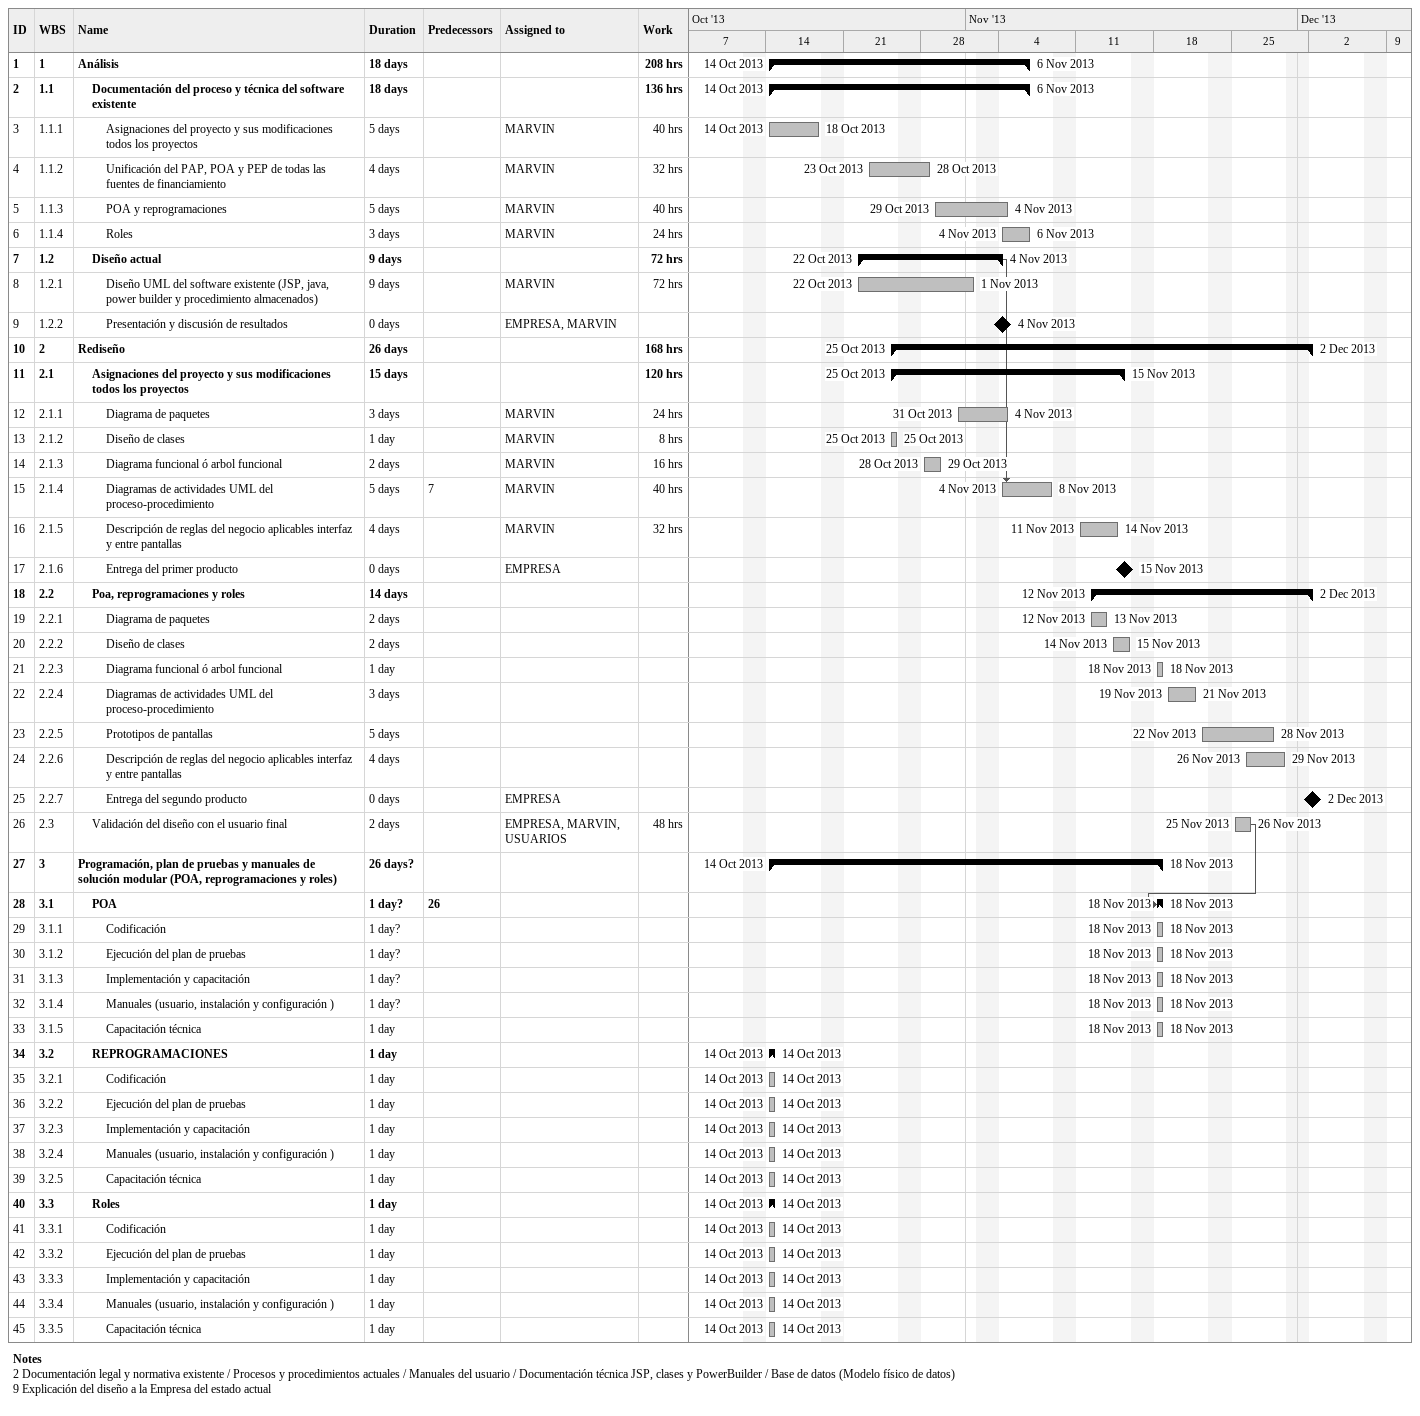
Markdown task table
| ID | WBS | Task | Duration | Start | Finish | Predecessors | Resources | Work (h) |
|---|---|---|---|---|---|---|---|---|
| 1 | 1 | **Análisis** | 18d | 2013-10-14 | 2013-11-06 |  |  | 208 |
| 2 | 1.1 | **Documentación del proceso y técnica del software existente** | 18d | 2013-10-14 | 2013-11-06 |  |  | 136 |
| 3 | 1.1.1 | Asignaciones del proyecto y sus modificaciones todos los proyectos | 5d | 2013-10-14 | 2013-10-18 |  | MARVIN | 40 |
| 4 | 1.1.2 | Unificación del PAP, POA y PEP de todas las fuentes de financiamiento | 4d | 2013-10-23 | 2013-10-28 |  | MARVIN | 32 |
| 5 | 1.1.3 | POA y reprogramaciones | 5d | 2013-10-29 | 2013-11-04 |  | MARVIN | 40 |
| 6 | 1.1.4 | Roles | 3d | 2013-11-04 | 2013-11-06 |  | MARVIN | 24 |
| 7 | 1.2 | **Diseño actual** | 9d | 2013-10-22 | 2013-11-04 |  |  | 72 |
| 8 | 1.2.1 | Diseño UML del software existente (JSP, java, power builder y procedimiento almacenados) | 9d | 2013-10-22 | 2013-11-01 |  | MARVIN | 72 |
| 9 | 1.2.2 | Presentación y discusión de resultados | 0d | 2013-11-04 | 2013-11-04 |  | EMPRESA, MARVIN |  |
| 10 | 2 | **Rediseño** | 26d | 2013-10-25 | 2013-12-02 |  |  | 168 |
| 11 | 2.1 | **Asignaciones del proyecto y sus modificaciones todos los proyectos** | 15d | 2013-10-25 | 2013-11-15 |  |  | 120 |
| 12 | 2.1.1 | Diagrama de paquetes | 3d | 2013-10-31 | 2013-11-04 |  | MARVIN | 24 |
| 13 | 2.1.2 | Diseño de clases | 1d | 2013-10-25 | 2013-10-25 |  | MARVIN | 8 |
| 14 | 2.1.3 | Diagrama funcional ó arbol funcional | 2d | 2013-10-28 | 2013-10-29 |  | MARVIN | 16 |
| 15 | 2.1.4 | Diagramas de actividades UML del proceso-procedimiento | 5d | 2013-11-04 | 2013-11-08 | 7 | MARVIN | 40 |
| 16 | 2.1.5 | Descripción de reglas del negocio aplicables interfaz y entre pantallas | 4d | 2013-11-11 | 2013-11-14 |  | MARVIN | 32 |
| 17 | 2.1.6 | Entrega del primer producto | 0d | 2013-11-15 | 2013-11-15 |  | EMPRESA |  |
| 18 | 2.2 | **Poa, reprogramaciones y roles** | 14d | 2013-11-12 | 2013-12-02 |  |  |  |
| 19 | 2.2.1 | Diagrama de paquetes | 2d | 2013-11-12 | 2013-11-13 |  |  |  |
| 20 | 2.2.2 | Diseño de clases | 2d | 2013-11-14 | 2013-11-15 |  |  |  |
| 21 | 2.2.3 | Diagrama funcional ó arbol funcional | 1d | 2013-11-18 | 2013-11-18 |  |  |  |
| 22 | 2.2.4 | Diagramas de actividades UML del proceso-procedimiento | 3d | 2013-11-19 | 2013-11-21 |  |  |  |
| 23 | 2.2.5 | Prototipos de pantallas | 5d | 2013-11-22 | 2013-11-28 |  |  |  |
| 24 | 2.2.6 | Descripción de reglas del negocio aplicables interfaz y entre pantallas | 4d | 2013-11-26 | 2013-11-29 |  |  |  |
| 25 | 2.2.7 | Entrega del segundo producto | 0d | 2013-12-02 | 2013-12-02 |  | EMPRESA |  |
| 26 | 2.3 | Validación del diseño con el usuario final | 2d | 2013-11-25 | 2013-11-26 |  | EMPRESA, MARVIN, USUARIOS | 48 |
| 27 | 3 | **Programación, plan de pruebas y manuales de solución modular (POA, reprogramaciones y roles)** | 26d? | 2013-10-14 | 2013-11-18 |  |  |  |
| 28 | 3.1 | **POA** | 1d? | 2013-11-18 | 2013-11-18 | 26 |  |  |
| 29 | 3.1.1 | Codificación | 1d? | 2013-11-18 | 2013-11-18 |  |  |  |
| 30 | 3.1.2 | Ejecución del plan de pruebas | 1d? | 2013-11-18 | 2013-11-18 |  |  |  |
| 31 | 3.1.3 | Implementación y capacitación | 1d? | 2013-11-18 | 2013-11-18 |  |  |  |
| 32 | 3.1.4 | Manuales (usuario, instalación y configuración ) | 1d? | 2013-11-18 | 2013-11-18 |  |  |  |
| 33 | 3.1.5 | Capacitación técnica | 1d | 2013-11-18 | 2013-11-18 |  |  |  |
| 34 | 3.2 | **REPROGRAMACIONES** | 1d | 2013-10-14 | 2013-10-14 |  |  |  |
| 35 | 3.2.1 | Codificación | 1d | 2013-10-14 | 2013-10-14 |  |  |  |
| 36 | 3.2.2 | Ejecución del plan de pruebas | 1d | 2013-10-14 | 2013-10-14 |  |  |  |
| 37 | 3.2.3 | Implementación y capacitación | 1d | 2013-10-14 | 2013-10-14 |  |  |  |
| 38 | 3.2.4 | Manuales (usuario, instalación y configuración ) | 1d | 2013-10-14 | 2013-10-14 |  |  |  |
| 39 | 3.2.5 | Capacitación técnica | 1d | 2013-10-14 | 2013-10-14 |  |  |  |
| 40 | 3.3 | **Roles** | 1d | 2013-10-14 | 2013-10-14 |  |  |  |
| 41 | 3.3.1 | Codificación | 1d | 2013-10-14 | 2013-10-14 |  |  |  |
| 42 | 3.3.2 | Ejecución del plan de pruebas | 1d | 2013-10-14 | 2013-10-14 |  |  |  |
| 43 | 3.3.3 | Implementación y capacitación | 1d | 2013-10-14 | 2013-10-14 |  |  |  |
| 44 | 3.3.4 | Manuales (usuario, instalación y configuración ) | 1d | 2013-10-14 | 2013-10-14 |  |  |  |
| 45 | 3.3.5 | Capacitación técnica | 1d | 2013-10-14 | 2013-10-14 |  |  |  |

Notes
- 2: Documentación legal y normativa existente / Procesos y procedimientos actuales / Manuales del usuario / Documentación técnica JSP, clases y PowerBuilder / Base de datos (Modelo físico de datos)
- 9: Explicación del diseño a la Empresa del estado actual
